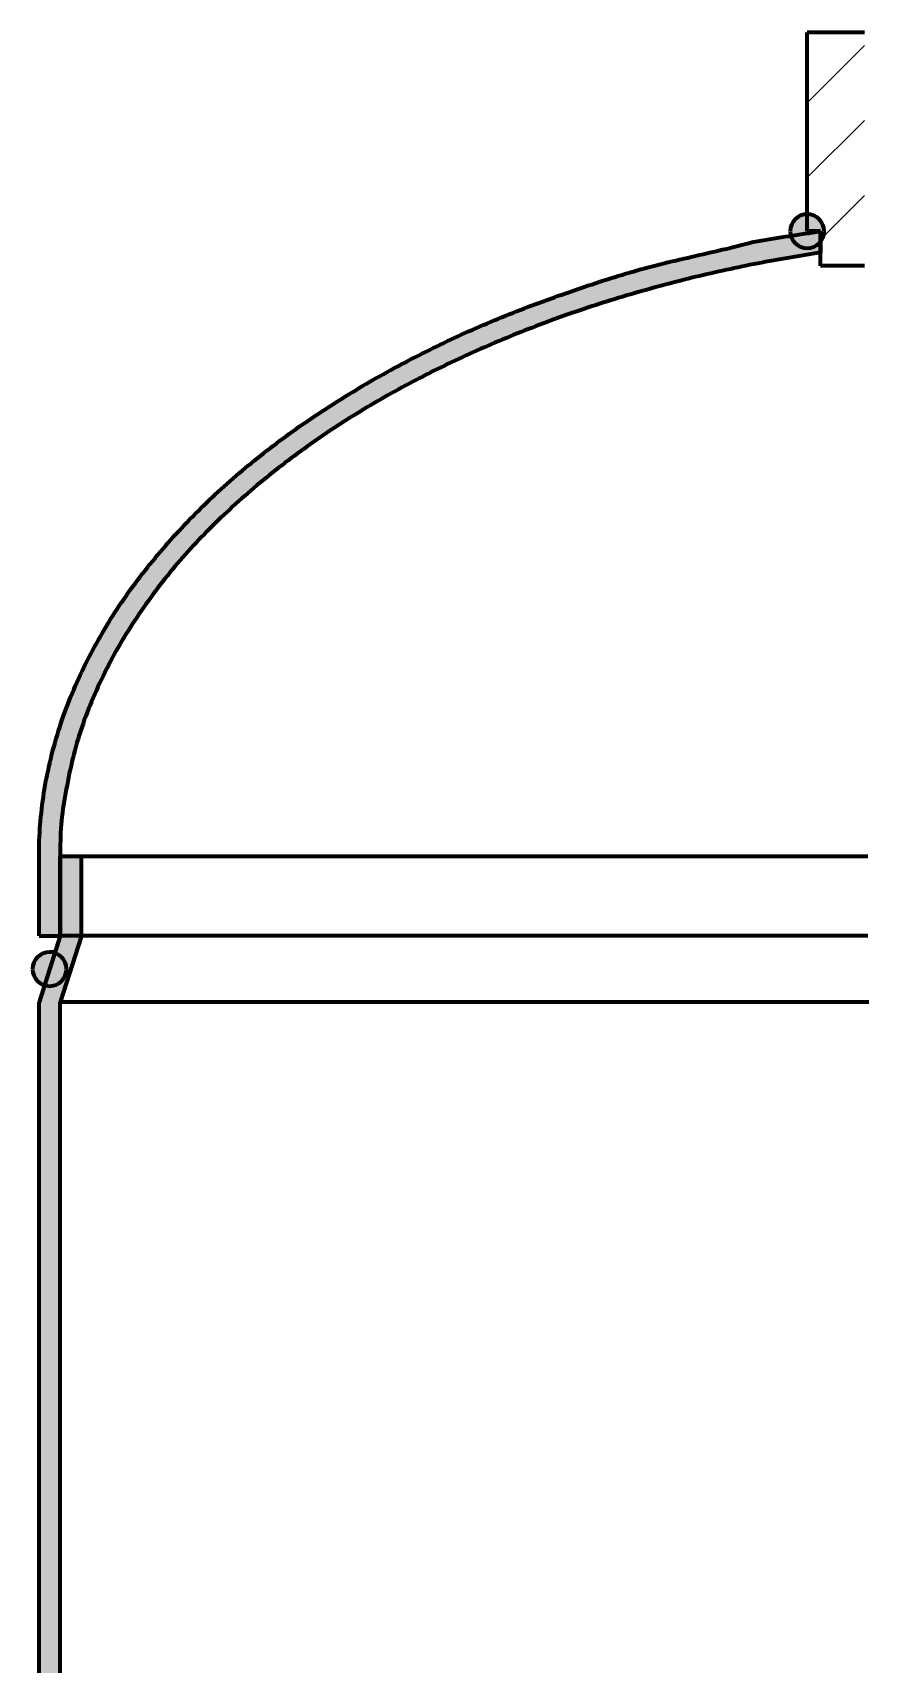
# Model space of a CAD drawing. Header units: millimetres. Extents: x 0 to 1554, y 0 to 420.
# Drawn here: x 203 to 234.4, y 280.8 to 342.4 of the extents above; entities that cross this region are included whole.
import ezdxf

# ---------------------------------------------------------------- set-up
doc = ezdxf.new("R2010")
doc.units = ezdxf.units.MM
doc.layers.add('01-VISIBLE', color=7, linetype='CONTINUOUS', lineweight=70)
doc.layers.add('05-RAYADO', color=8, linetype='CONTINUOUS', lineweight=18)

msp = doc.modelspace()

# ---------------------------------------------------------------- hatches: boundary and pattern name
at = {"layer": '05-RAYADO'}
h = msp.add_hatch(dxfattribs=at)
h.set_pattern_fill('ANSI31', scale=0.62992)
h.paths.add_polyline_path([(234.406, 333.569), (232.745, 333.569), (232.745, 334.875), (232.25, 334.875), (232.25, 342.375), (234.406, 342.375)])
h = msp.add_hatch(color=7, dxfattribs=at)
h.dxf.hatch_style = 1
h.paths.add_polyline_path([(231.61, 334.875), (231.618, 334.975), (231.641, 335.073), (231.68, 335.166), (231.732, 335.251), (231.797, 335.328), (231.874, 335.393), (231.959, 335.445), (232.052, 335.484), (232.15, 335.507), (232.25, 335.515), (232.35, 335.507), (232.448, 335.484), (232.541, 335.445), (232.626, 335.393), (232.703, 335.328), (232.768, 335.251), (232.82, 335.166), (232.859, 335.073), (232.882, 334.975), (232.89, 334.875), (232.882, 334.775), (232.859, 334.677), (232.82, 334.584), (232.768, 334.499), (232.703, 334.422), (232.626, 334.357), (232.541, 334.305), (232.448, 334.266), (232.35, 334.243), (232.25, 334.235), (232.15, 334.243), (232.052, 334.266), (231.959, 334.305), (231.874, 334.357), (231.797, 334.422), (231.732, 334.499), (231.68, 334.584), (231.641, 334.677), (231.618, 334.775)])
h = msp.add_hatch(color=7, dxfattribs=at)
h.dxf.hatch_style = 1
h.paths.add_polyline_path([(204.05, 308.268), (203.25, 308.268), (203.25, 311.268), (203.25, 311.37), (203.251, 311.473), (203.253, 311.575), (203.255, 311.677), (203.258, 311.78), (203.262, 311.882), (203.267, 311.984), (203.272, 312.086), (203.277, 312.188), (203.284, 312.29), (203.291, 312.392), (203.299, 312.495), (203.307, 312.596), (203.316, 312.698), (203.326, 312.8), (203.337, 312.902), (203.348, 313.004), (203.36, 313.105), (203.372, 313.207), (203.386, 313.308), (203.399, 313.41), (203.414, 313.511), (203.429, 313.612), (203.445, 313.713), (203.462, 313.814), (203.479, 313.915), (203.496, 314.016), (203.515, 314.116), (203.534, 314.217), (203.554, 314.317), (203.574, 314.418), (203.595, 314.518), (203.617, 314.618), (203.639, 314.718), (203.662, 314.817), (203.686, 314.917), (203.71, 315.016), (203.735, 315.116), (203.76, 315.215), (203.786, 315.314), (203.813, 315.412), (203.84, 315.511), (203.868, 315.609), (203.896, 315.708), (203.926, 315.806), (203.955, 315.904), (203.986, 316.001), (204.017, 316.099), (204.048, 316.196), (204.08, 316.293), (204.113, 316.39), (204.146, 316.487), (204.18, 316.584), (204.215, 316.68), (204.25, 316.776), (204.285, 316.872), (204.322, 316.968), (204.358, 317.063), (204.396, 317.158), (204.433, 317.253), (204.472, 317.348), (204.511, 317.443), (204.55, 317.537), (204.59, 317.631), (204.631, 317.725), (204.672, 317.819), (204.714, 317.912), (204.756, 318.006), (204.799, 318.099), (204.842, 318.191), (204.886, 318.284), (204.93, 318.376), (204.975, 318.468), (205.02, 318.56), (205.066, 318.651), (205.112, 318.742), (205.159, 318.833), (205.206, 318.924), (205.254, 319.015), (205.302, 319.105), (205.351, 319.195), (205.4, 319.285), (205.45, 319.374), (205.5, 319.463), (205.551, 319.552), (205.602, 319.641), (205.654, 319.729), (205.706, 319.817), (205.758, 319.905), (205.811, 319.992), (205.865, 320.08), (205.918, 320.167), (205.973, 320.253), (206.027, 320.34), (206.083, 320.426), (206.138, 320.512), (206.194, 320.598), (206.251, 320.683), (206.307, 320.768), (206.365, 320.853), (206.422, 320.937), (206.48, 321.022), (206.539, 321.106), (206.598, 321.189), (206.657, 321.273), (206.717, 321.356), (206.777, 321.439), (206.837, 321.521), (206.898, 321.603), (206.959, 321.685), (207.021, 321.767), (207.083, 321.849), (207.145, 321.93), (207.208, 322.01), (207.271, 322.091), (207.334, 322.171), (207.398, 322.251), (207.462, 322.331), (207.527, 322.41), (207.592, 322.49), (207.657, 322.568), (207.722, 322.647), (207.788, 322.725), (207.855, 322.803), (207.921, 322.881), (207.988, 322.958), (208.055, 323.035), (208.123, 323.112), (208.191, 323.189), (208.259, 323.265), (208.327, 323.341), (208.396, 323.417), (208.465, 323.492), (208.535, 323.567), (208.605, 323.642), (208.675, 323.717), (208.745, 323.791), (208.816, 323.865), (208.887, 323.939), (208.958, 324.012), (209.029, 324.085), (209.101, 324.158), (209.173, 324.231), (209.246, 324.303), (209.318, 324.375), (209.391, 324.447), (209.465, 324.518), (209.538, 324.589), (209.612, 324.66), (209.686, 324.731), (209.76, 324.801), (209.835, 324.871), (209.91, 324.941), (209.985, 325.01), (210.06, 325.08), (210.136, 325.149), (210.212, 325.217), (210.288, 325.286), (210.364, 325.354), (210.441, 325.422), (210.518, 325.489), (210.595, 325.556), (210.672, 325.623), (210.75, 325.69), (210.827, 325.756), (210.905, 325.823), (210.984, 325.889), (211.062, 325.954), (211.141, 326.02), (211.22, 326.085), (211.299, 326.149), (211.378, 326.214), (211.458, 326.278), (211.538, 326.342), (211.618, 326.406), (211.698, 326.469), (211.779, 326.533), (211.859, 326.595), (211.94, 326.658), (212.021, 326.721), (212.103, 326.783), (212.184, 326.845), (212.266, 326.906), (212.348, 326.967), (212.43, 327.028), (212.512, 327.089), (212.595, 327.15), (212.677, 327.21), (212.76, 327.27), (212.843, 327.33), (212.926, 327.389), (213.01, 327.449), (213.093, 327.508), (213.177, 327.566), (213.261, 327.625), (213.345, 327.683), (213.43, 327.741), (213.514, 327.799), (213.599, 327.856), (213.684, 327.913), (213.769, 327.97), (213.854, 328.027), (213.939, 328.083), (214.025, 328.139), (214.11, 328.195), (214.196, 328.251), (214.282, 328.306), (214.368, 328.362), (214.455, 328.417), (214.541, 328.471), (214.628, 328.526), (214.715, 328.58), (214.802, 328.634), (214.889, 328.687), (214.976, 328.741), (215.063, 328.794), (215.151, 328.847), (215.239, 328.899), (215.327, 328.952), (215.415, 329.004), (215.503, 329.056), (215.591, 329.108), (215.68, 329.159), (215.768, 329.21), (215.857, 329.261), (215.946, 329.312), (216.035, 329.363), (216.124, 329.413), (216.213, 329.463), (216.302, 329.512), (216.392, 329.562), (216.482, 329.611), (216.571, 329.66), (216.661, 329.709), (216.751, 329.758), (216.842, 329.806), (216.932, 329.854), (217.022, 329.902), (217.113, 329.95), (217.204, 329.997), (217.294, 330.044), (217.385, 330.091), (217.476, 330.138), (217.567, 330.184), (217.659, 330.231), (217.75, 330.277), (217.842, 330.323), (217.933, 330.368), (218.025, 330.414), (218.117, 330.459), (218.209, 330.504), (218.301, 330.548), (218.393, 330.593), (218.485, 330.637), (218.577, 330.681), (218.67, 330.725), (218.762, 330.769), (218.855, 330.812), (218.948, 330.855), (219.041, 330.898), (219.134, 330.941), (219.227, 330.983), (219.32, 331.026), (219.413, 331.068), (219.506, 331.109), (219.6, 331.151), (219.694, 331.192), (219.787, 331.233), (219.881, 331.274), (219.975, 331.315), (220.069, 331.355), (220.163, 331.396), (220.257, 331.436), (220.351, 331.475), (220.446, 331.515), (220.54, 331.554), (220.635, 331.593), (220.73, 331.632), (220.824, 331.67), (220.919, 331.709), (221.014, 331.747), (221.109, 331.785), (221.204, 331.822), (221.3, 331.86), (221.395, 331.897), (221.49, 331.934), (221.586, 331.971), (221.681, 332.007), (221.777, 332.043), (221.873, 332.08), (221.969, 332.116), (222.064, 332.151), (222.16, 332.187), (222.256, 332.222), (222.352, 332.257), (222.449, 332.292), (222.545, 332.327), (222.641, 332.362), (222.737, 332.397), (222.834, 332.431), (222.93, 332.465), (223.027, 332.499), (223.123, 332.533), (223.22, 332.567), (223.316, 332.6), (223.413, 332.634), (223.51, 332.667), (223.607, 332.7), (223.704, 332.733), (223.8, 332.766), (223.897, 332.799), (223.994, 332.831), (224.091, 332.863), (224.189, 332.896), (224.286, 332.928), (224.383, 332.959), (224.48, 332.991), (224.578, 333.022), (224.675, 333.053), (224.773, 333.084), (224.87, 333.115), (224.968, 333.145), (225.066, 333.175), (225.164, 333.205), (225.262, 333.234), (225.36, 333.263), (225.458, 333.292), (225.556, 333.32), (225.655, 333.349), (225.753, 333.376), (225.852, 333.404), (225.95, 333.431), (226.049, 333.458), (226.148, 333.485), (226.247, 333.511), (226.346, 333.538), (226.445, 333.563), (226.544, 333.589), (226.643, 333.614), (226.742, 333.639), (226.841, 333.664), (226.941, 333.689), (227.04, 333.713), (227.139, 333.737), (227.239, 333.761), (227.338, 333.785), (227.438, 333.808), (227.538, 333.832), (227.637, 333.855), (227.737, 333.878), (227.836, 333.902), (227.936, 333.925), (228.036, 333.948), (228.136, 333.971), (228.235, 333.994), (228.335, 334.016), (228.435, 334.039), (228.534, 334.062), (228.634, 334.085), (228.734, 334.108), (228.834, 334.13), (228.933, 334.153), (229.033, 334.176), (229.133, 334.199), (229.232, 334.222), (229.332, 334.246), (229.432, 334.27), (229.531, 334.294), (229.63, 334.319), (229.729, 334.345), (229.827, 334.373), (229.926, 334.402), (230.024, 334.429), (230.124, 334.453), (230.224, 334.474), (230.324, 334.493), (230.425, 334.512), (230.526, 334.53), (230.627, 334.547), (230.728, 334.564), (230.829, 334.58), (230.93, 334.597), (231.031, 334.613), (231.132, 334.629), (231.233, 334.645), (231.334, 334.66), (231.435, 334.676), (231.536, 334.692), (231.637, 334.707), (231.738, 334.723), (231.839, 334.738), (231.941, 334.754), (232.042, 334.769), (232.143, 334.784), (232.244, 334.799), (232.345, 334.814), (232.446, 334.83), (232.548, 334.845), (232.649, 334.86), (232.75, 334.875), (232.75, 334.069), (232.651, 334.054), (232.552, 334.039), (232.453, 334.023), (232.354, 334.008), (232.255, 333.992), (232.156, 333.976), (232.057, 333.96), (231.958, 333.944), (231.859, 333.928), (231.76, 333.911), (231.662, 333.894), (231.563, 333.877), (231.464, 333.86), (231.365, 333.843), (231.267, 333.826), (231.168, 333.808), (231.069, 333.79), (230.971, 333.772), (230.872, 333.754), (230.774, 333.736), (230.675, 333.717), (230.577, 333.698), (230.478, 333.68), (230.38, 333.66), (230.282, 333.641), (230.183, 333.622), (230.085, 333.602), (229.987, 333.582), (229.889, 333.562), (229.791, 333.542), (229.692, 333.522), (229.594, 333.501), (229.496, 333.481), (229.398, 333.46), (229.3, 333.439), (229.202, 333.418), (229.104, 333.396), (229.007, 333.375), (228.909, 333.353), (228.811, 333.331), (228.713, 333.309), (228.616, 333.286), (228.518, 333.264), (228.42, 333.241), (228.323, 333.218), (228.225, 333.195), (228.128, 333.172), (228.03, 333.149), (227.933, 333.125), (227.836, 333.101), (227.738, 333.077), (227.641, 333.053), (227.544, 333.029), (227.447, 333.004), (227.349, 332.98), (227.252, 332.955), (227.155, 332.93), (227.058, 332.904), (226.962, 332.879), (226.865, 332.853), (226.768, 332.827), (226.671, 332.801), (226.574, 332.775), (226.478, 332.749), (226.381, 332.722), (226.284, 332.695), (226.188, 332.668), (226.091, 332.641), (225.995, 332.614), (225.899, 332.586), (225.802, 332.559), (225.706, 332.531), (225.61, 332.503), (225.514, 332.474), (225.418, 332.446), (225.322, 332.417), (225.226, 332.388), (225.13, 332.359), (225.034, 332.33), (224.938, 332.3), (224.843, 332.271), (224.747, 332.241), (224.651, 332.211), (224.556, 332.181), (224.46, 332.15), (224.365, 332.119), (224.27, 332.089), (224.174, 332.058), (224.079, 332.026), (223.984, 331.995), (223.889, 331.963), (223.794, 331.932), (223.699, 331.899), (223.604, 331.867), (223.509, 331.835), (223.414, 331.802), (223.32, 331.769), (223.225, 331.736), (223.13, 331.703), (223.036, 331.67), (222.942, 331.636), (222.847, 331.602), (222.753, 331.568), (222.659, 331.534), (222.565, 331.5), (222.471, 331.465), (222.377, 331.43), (222.283, 331.395), (222.189, 331.36), (222.095, 331.325), (222.002, 331.289), (221.908, 331.253), (221.815, 331.217), (221.721, 331.181), (221.628, 331.144), (221.535, 331.108), (221.441, 331.071), (221.348, 331.034), (221.255, 330.996), (221.162, 330.959), (221.069, 330.921), (220.977, 330.883), (220.884, 330.845), (220.791, 330.807), (220.699, 330.768), (220.607, 330.729), (220.514, 330.69), (220.422, 330.651), (220.33, 330.612), (220.238, 330.572), (220.146, 330.532), (220.054, 330.492), (219.962, 330.452), (219.871, 330.411), (219.779, 330.371), (219.688, 330.33), (219.596, 330.289), (219.505, 330.247), (219.414, 330.206), (219.323, 330.164), (219.232, 330.122), (219.141, 330.08), (219.05, 330.037), (218.959, 329.995), (218.869, 329.952), (218.778, 329.909), (218.688, 329.865), (218.598, 329.822), (218.507, 329.778), (218.417, 329.734), (218.327, 329.69), (218.238, 329.645), (218.148, 329.601), (218.058, 329.556), (217.969, 329.511), (217.88, 329.465), (217.79, 329.42), (217.701, 329.374), (217.612, 329.328), (217.523, 329.282), (217.434, 329.235), (217.346, 329.189), (217.257, 329.142), (217.169, 329.095), (217.081, 329.047), (216.992, 329), (216.904, 328.952), (216.816, 328.904), (216.729, 328.855), (216.641, 328.807), (216.553, 328.758), (216.466, 328.709), (216.379, 328.66), (216.292, 328.61), (216.205, 328.56), (216.118, 328.51), (216.031, 328.46), (215.944, 328.41), (215.858, 328.359), (215.772, 328.308), (215.686, 328.257), (215.6, 328.205), (215.514, 328.154), (215.428, 328.102), (215.342, 328.05), (215.257, 327.997), (215.172, 327.945), (215.086, 327.892), (215.002, 327.839), (214.917, 327.785), (214.832, 327.732), (214.747, 327.678), (214.663, 327.624), (214.579, 327.57), (214.495, 327.515), (214.411, 327.46), (214.327, 327.405), (214.244, 327.35), (214.16, 327.294), (214.077, 327.238), (213.994, 327.182), (213.911, 327.126), (213.829, 327.069), (213.746, 327.012), (213.664, 326.955), (213.582, 326.898), (213.5, 326.84), (213.418, 326.782), (213.336, 326.724), (213.255, 326.666), (213.173, 326.607), (213.092, 326.548), (213.011, 326.489), (212.931, 326.43), (212.85, 326.37), (212.77, 326.31), (212.69, 326.25), (212.61, 326.19), (212.53, 326.129), (212.451, 326.068), (212.371, 326.007), (212.292, 325.945), (212.213, 325.883), (212.135, 325.821), (212.056, 325.759), (211.978, 325.696), (211.9, 325.634), (211.822, 325.57), (211.744, 325.507), (211.667, 325.443), (211.59, 325.379), (211.513, 325.315), (211.436, 325.251), (211.36, 325.186), (211.283, 325.121), (211.207, 325.056), (211.131, 324.99), (211.056, 324.924), (210.981, 324.858), (210.905, 324.792), (210.831, 324.725), (210.756, 324.658), (210.682, 324.591), (210.608, 324.524), (210.534, 324.456), (210.46, 324.388), (210.387, 324.32), (210.314, 324.251), (210.241, 324.182), (210.168, 324.113), (210.096, 324.044), (210.024, 323.974), (209.952, 323.904), (209.881, 323.834), (209.81, 323.764), (209.739, 323.693), (209.668, 323.622), (209.598, 323.55), (209.528, 323.479), (209.458, 323.407), (209.388, 323.335), (209.319, 323.262), (209.25, 323.189), (209.182, 323.116), (209.113, 323.043), (209.045, 322.969), (208.978, 322.895), (208.91, 322.821), (208.843, 322.747), (208.777, 322.672), (208.71, 322.597), (208.644, 322.521), (208.578, 322.446), (208.513, 322.37), (208.448, 322.294), (208.383, 322.217), (208.319, 322.14), (208.255, 322.063), (208.191, 321.986), (208.127, 321.908), (208.064, 321.831), (208.002, 321.752), (207.939, 321.674), (207.877, 321.595), (207.816, 321.516), (207.755, 321.437), (207.694, 321.357), (207.633, 321.277), (207.573, 321.197), (207.513, 321.117), (207.454, 321.036), (207.395, 320.955), (207.336, 320.874), (207.278, 320.792), (207.22, 320.71), (207.163, 320.628), (207.106, 320.546), (207.049, 320.463), (206.993, 320.38), (206.937, 320.297), (206.881, 320.214), (206.826, 320.13), (206.772, 320.046), (206.718, 319.961), (206.664, 319.877), (206.611, 319.792), (206.558, 319.707), (206.506, 319.621), (206.454, 319.536), (206.402, 319.45), (206.352, 319.363), (206.301, 319.277), (206.251, 319.19), (206.202, 319.103), (206.153, 319.015), (206.104, 318.928), (206.056, 318.84), (206.009, 318.751), (205.962, 318.663), (205.915, 318.574), (205.869, 318.485), (205.823, 318.396), (205.778, 318.306), (205.734, 318.217), (205.69, 318.127), (205.646, 318.036), (205.603, 317.946), (205.56, 317.855), (205.518, 317.764), (205.476, 317.673), (205.435, 317.582), (205.394, 317.49), (205.354, 317.399), (205.314, 317.307), (205.275, 317.214), (205.236, 317.122), (205.198, 317.03), (205.16, 316.937), (205.122, 316.844), (205.086, 316.751), (205.049, 316.657), (205.014, 316.563), (204.979, 316.47), (204.944, 316.375), (204.911, 316.281), (204.878, 316.186), (204.845, 316.092), (204.814, 315.997), (204.783, 315.901), (204.752, 315.806), (204.723, 315.71), (204.694, 315.614), (204.666, 315.518), (204.639, 315.421), (204.613, 315.325), (204.587, 315.228), (204.562, 315.131), (204.538, 315.033), (204.514, 314.936), (204.491, 314.838), (204.469, 314.741), (204.447, 314.643), (204.426, 314.545), (204.406, 314.447), (204.385, 314.349), (204.366, 314.25), (204.346, 314.152), (204.327, 314.054), (204.309, 313.955), (204.29, 313.857), (204.272, 313.758), (204.255, 313.66), (204.238, 313.561), (204.221, 313.462), (204.204, 313.363), (204.187, 313.264), (204.171, 313.166), (204.155, 313.067), (204.14, 312.968), (204.126, 312.868), (204.113, 312.769), (204.101, 312.669), (204.091, 312.57), (204.083, 312.47), (204.076, 312.37), (204.07, 312.27), (204.065, 312.17), (204.061, 312.07), (204.058, 311.969), (204.056, 311.869), (204.054, 311.769), (204.052, 311.669), (204.051, 311.569), (204.051, 311.468), (204.05, 311.368), (204.05, 311.268)])
h = msp.add_hatch(color=7, dxfattribs=at)
h.dxf.hatch_style = 1
h.paths.add_polyline_path([(204.05, 147.625), (203.25, 147.625), (203.25, 305.768), (204.05, 308.268), (204.05, 311.268), (204.85, 311.268), (204.85, 308.268), (204.05, 305.768)])
h = msp.add_hatch(color=7, dxfattribs=at)
h.dxf.hatch_style = 1
h.paths.add_polyline_path([(203.01, 307.018), (203.018, 307.118), (203.041, 307.216), (203.08, 307.309), (203.132, 307.394), (203.197, 307.471), (203.274, 307.536), (203.359, 307.588), (203.452, 307.627), (203.55, 307.65), (203.65, 307.658), (203.75, 307.65), (203.848, 307.627), (203.941, 307.588), (204.026, 307.536), (204.103, 307.471), (204.168, 307.394), (204.22, 307.309), (204.259, 307.216), (204.282, 307.118), (204.29, 307.018), (204.282, 306.918), (204.259, 306.82), (204.22, 306.727), (204.168, 306.642), (204.103, 306.565), (204.026, 306.5), (203.941, 306.448), (203.848, 306.409), (203.75, 306.386), (203.65, 306.378), (203.55, 306.386), (203.452, 306.409), (203.359, 306.448), (203.274, 306.5), (203.197, 306.565), (203.132, 306.642), (203.08, 306.727), (203.041, 306.82), (203.018, 306.918)])

# ---------------------------------------------------------------- linework, layer by layer
at = {"layer": '01-VISIBLE'}
for p, q in [((234.406, 342.375), (232.25, 342.375)), ((232.25, 334.875), (232.25, 342.375)), ((232.745, 334.875), (232.25, 334.875)), ((232.745, 333.569), (232.745, 334.875)), ((232.75, 334.875), (232.75, 334.069)), ((234.406, 333.569), (232.745, 333.569)), ((203.25, 308.268), (203.25, 311.268)), ((204.85, 311.268), (204.05, 311.268)), ((204.05, 308.268), (204.05, 311.268)), ((204.05, 311.268), (204.05, 308.268)), ((204.85, 308.268), (204.85, 311.268)), ((204.05, 308.268), (203.25, 305.768)), ((203.25, 308.268), (204.05, 308.268)), ((204.85, 308.268), (204.05, 305.768)), ((203.25, 147.625), (203.25, 305.768)), ((204.05, 147.625), (204.05, 305.768))]:
    msp.add_line(p, q, dxfattribs=at)
for points in [[(203.25, 311.268), (203.251, 311.418), (203.253, 311.569), (203.257, 311.719), (203.262, 311.87), (203.268, 312.02), (203.276, 312.17), (203.286, 312.32), (203.297, 312.471), (203.309, 312.62), (203.323, 312.77), (203.339, 312.92), (203.356, 313.069), (203.374, 313.219), (203.394, 313.368), (203.415, 313.517), (203.438, 313.666), (203.462, 313.814), (203.487, 313.962), (203.514, 314.111), (203.542, 314.258), (203.572, 314.406), (203.603, 314.553), (203.635, 314.7), (203.669, 314.847), (203.704, 314.993), (203.74, 315.139), (203.778, 315.285), (203.817, 315.43), (203.858, 315.575), (203.9, 315.719), (203.943, 315.863), (203.987, 316.007), (204.033, 316.15), (204.08, 316.293), (204.129, 316.436), (204.178, 316.578), (204.229, 316.72), (204.281, 316.861), (204.334, 317.001), (204.389, 317.142), (204.445, 317.281), (204.502, 317.421), (204.56, 317.559), (204.619, 317.698), (204.679, 317.836), (204.741, 317.973), (204.804, 318.11), (204.868, 318.246), (204.933, 318.381), (204.999, 318.517), (205.066, 318.651), (205.134, 318.785), (205.204, 318.919), (205.274, 319.052), (205.345, 319.184), (205.418, 319.316), (205.491, 319.447), (205.566, 319.578), (205.642, 319.708), (205.718, 319.838), (205.796, 319.967), (205.874, 320.095), (205.953, 320.223), (206.034, 320.35), (206.115, 320.477), (206.197, 320.603), (206.281, 320.728), (206.365, 320.853), (206.45, 320.977), (206.535, 321.101), (206.622, 321.224), (206.71, 321.346), (206.798, 321.468), (206.887, 321.589), (206.977, 321.709), (207.068, 321.829), (207.16, 321.949), (207.252, 322.067), (207.346, 322.185), (207.44, 322.303), (207.534, 322.42), (207.63, 322.536), (207.726, 322.652), (207.823, 322.767), (207.921, 322.881), (208.02, 322.995), (208.119, 323.108), (208.219, 323.22), (208.319, 323.332), (208.421, 323.443), (208.523, 323.554), (208.625, 323.664), (208.728, 323.774), (208.832, 323.882), (208.937, 323.991), (209.042, 324.098), (209.148, 324.205), (209.254, 324.311), (209.361, 324.417), (209.469, 324.522), (209.577, 324.627), (209.686, 324.731), (209.795, 324.834), (209.905, 324.937), (210.016, 325.039), (210.127, 325.14), (210.238, 325.241), (210.351, 325.342), (210.463, 325.441), (210.577, 325.541), (210.69, 325.639), (210.804, 325.737), (210.919, 325.834), (211.034, 325.931), (211.15, 326.027), (211.266, 326.123), (211.383, 326.218), (211.5, 326.312), (211.618, 326.406), (211.736, 326.499), (211.855, 326.592), (211.974, 326.684), (212.093, 326.775), (212.213, 326.866), (212.333, 326.957), (212.454, 327.046), (212.575, 327.136), (212.697, 327.224), (212.819, 327.312), (212.941, 327.4), (213.064, 327.487), (213.187, 327.573), (213.311, 327.659), (213.435, 327.744), (213.559, 327.829), (213.684, 327.913), (213.809, 327.997), (213.934, 328.08), (214.06, 328.162), (214.186, 328.244), (214.313, 328.326), (214.44, 328.407), (214.567, 328.487), (214.694, 328.567), (214.822, 328.646), (214.95, 328.725), (215.079, 328.803), (215.208, 328.881), (215.337, 328.958), (215.466, 329.035), (215.596, 329.111), (215.726, 329.186), (215.857, 329.261), (215.988, 329.336), (216.119, 329.41), (216.25, 329.483), (216.381, 329.556), (216.513, 329.629), (216.646, 329.701), (216.778, 329.772), (216.911, 329.843), (217.044, 329.913), (217.177, 329.983), (217.31, 330.053), (217.444, 330.121), (217.578, 330.19), (217.712, 330.258), (217.847, 330.325), (217.982, 330.392), (218.117, 330.459), (218.252, 330.525), (218.387, 330.59), (218.523, 330.655), (218.659, 330.72), (218.795, 330.784), (218.931, 330.848), (219.068, 330.911), (219.205, 330.973), (219.342, 331.036), (219.479, 331.097), (219.616, 331.158), (219.754, 331.219), (219.892, 331.279), (220.03, 331.339), (220.169, 331.398), (220.307, 331.457), (220.446, 331.515), (220.585, 331.572), (220.724, 331.63), (220.863, 331.686), (221.003, 331.742), (221.143, 331.798), (221.283, 331.853), (221.423, 331.908), (221.563, 331.962), (221.704, 332.016), (221.845, 332.069), (221.985, 332.122), (222.126, 332.174), (222.268, 332.226), (222.409, 332.278), (222.55, 332.329), (222.692, 332.38), (222.834, 332.431), (222.976, 332.481), (223.117, 332.531), (223.26, 332.58), (223.402, 332.63), (223.544, 332.679), (223.686, 332.727), (223.829, 332.775), (223.972, 332.823), (224.114, 332.871), (224.257, 332.918), (224.4, 332.965), (224.543, 333.011), (224.687, 333.057), (224.83, 333.102), (224.974, 333.147), (225.118, 333.191), (225.262, 333.234), (225.406, 333.277), (225.551, 333.319), (225.695, 333.36), (225.84, 333.401), (225.985, 333.441), (226.13, 333.48), (226.276, 333.519), (226.421, 333.557), (226.567, 333.595), (226.713, 333.632), (226.859, 333.668), (227.005, 333.704), (227.151, 333.74), (227.297, 333.775), (227.444, 333.81), (227.59, 333.844), (227.737, 333.878), (227.883, 333.913), (228.03, 333.946), (228.177, 333.98), (228.323, 334.014), (228.47, 334.047), (228.617, 334.081), (228.763, 334.114), (228.91, 334.148), (229.057, 334.182), (229.203, 334.216), (229.35, 334.25), (229.496, 334.285), (229.642, 334.322), (229.787, 334.362), (229.931, 334.404), (230.077, 334.442), (230.224, 334.474), (230.372, 334.502), (230.52, 334.529), (230.668, 334.554), (230.817, 334.578), (230.965, 334.602), (231.114, 334.626), (231.262, 334.649), (231.411, 334.672), (231.56, 334.695), (231.709, 334.718), (231.857, 334.741), (232.006, 334.763), (232.155, 334.786), (232.304, 334.808), (232.452, 334.831), (232.601, 334.853), (232.75, 334.875)], [(232.75, 334.069), (232.601, 334.046), (232.453, 334.023), (232.304, 334), (232.156, 333.976), (232.008, 333.952), (231.859, 333.928), (231.711, 333.903), (231.563, 333.877), (231.415, 333.852), (231.267, 333.826), (231.119, 333.799), (230.971, 333.772), (230.823, 333.745), (230.675, 333.717), (230.528, 333.689), (230.38, 333.66), (230.233, 333.632), (230.085, 333.602), (229.938, 333.572), (229.791, 333.542), (229.643, 333.512), (229.496, 333.481), (229.349, 333.449), (229.202, 333.418), (229.055, 333.385), (228.909, 333.353), (228.762, 333.32), (228.616, 333.286), (228.469, 333.253), (228.323, 333.218), (228.176, 333.184), (228.03, 333.149), (227.884, 333.113), (227.738, 333.077), (227.592, 333.041), (227.447, 333.004), (227.301, 332.967), (227.155, 332.93), (227.01, 332.892), (226.865, 332.853), (226.719, 332.814), (226.574, 332.775), (226.429, 332.735), (226.284, 332.695), (226.14, 332.655), (225.995, 332.614), (225.851, 332.572), (225.706, 332.531), (225.562, 332.488), (225.418, 332.446), (225.274, 332.403), (225.13, 332.359), (224.986, 332.315), (224.843, 332.271), (224.699, 332.226), (224.556, 332.181), (224.413, 332.135), (224.27, 332.089), (224.127, 332.042), (223.984, 331.995), (223.841, 331.947), (223.699, 331.899), (223.556, 331.851), (223.414, 331.802), (223.272, 331.753), (223.13, 331.703), (222.989, 331.653), (222.847, 331.602), (222.706, 331.551), (222.565, 331.5), (222.424, 331.448), (222.283, 331.395), (222.142, 331.342), (222.002, 331.289), (221.861, 331.235), (221.721, 331.181), (221.581, 331.126), (221.441, 331.071), (221.302, 331.015), (221.162, 330.959), (221.023, 330.902), (220.884, 330.845), (220.745, 330.787), (220.607, 330.729), (220.468, 330.671), (220.33, 330.612), (220.192, 330.552), (220.054, 330.492), (219.916, 330.432), (219.779, 330.371), (219.642, 330.309), (219.505, 330.247), (219.368, 330.185), (219.232, 330.122), (219.095, 330.059), (218.959, 329.995), (218.823, 329.93), (218.688, 329.865), (218.553, 329.8), (218.417, 329.734), (218.283, 329.668), (218.148, 329.601), (218.014, 329.533), (217.88, 329.465), (217.746, 329.397), (217.612, 329.328), (217.479, 329.259), (217.346, 329.189), (217.213, 329.118), (217.081, 329.047), (216.948, 328.976), (216.816, 328.904), (216.685, 328.831), (216.553, 328.758), (216.422, 328.684), (216.292, 328.61), (216.161, 328.535), (216.031, 328.46), (215.901, 328.384), (215.772, 328.308), (215.643, 328.231), (215.514, 328.154), (215.385, 328.076), (215.257, 327.997), (215.129, 327.918), (215.002, 327.839), (214.874, 327.759), (214.747, 327.678), (214.621, 327.597), (214.495, 327.515), (214.369, 327.433), (214.244, 327.35), (214.119, 327.266), (213.994, 327.182), (213.87, 327.098), (213.746, 327.012), (213.623, 326.927), (213.5, 326.84), (213.377, 326.753), (213.255, 326.666), (213.133, 326.578), (213.011, 326.489), (212.89, 326.4), (212.77, 326.31), (212.65, 326.22), (212.53, 326.129), (212.411, 326.037), (212.292, 325.945), (212.174, 325.852), (212.056, 325.759), (211.939, 325.665), (211.822, 325.57), (211.706, 325.475), (211.59, 325.379), (211.474, 325.283), (211.36, 325.186), (211.245, 325.089), (211.131, 324.99), (211.018, 324.891), (210.905, 324.792), (210.793, 324.692), (210.682, 324.591), (210.571, 324.49), (210.46, 324.388), (210.35, 324.286), (210.241, 324.182), (210.132, 324.079), (210.024, 323.974), (209.916, 323.869), (209.81, 323.764), (209.703, 323.657), (209.598, 323.55), (209.493, 323.443), (209.388, 323.335), (209.285, 323.226), (209.182, 323.116), (209.079, 323.006), (208.978, 322.895), (208.877, 322.784), (208.777, 322.672), (208.677, 322.559), (208.578, 322.446), (208.48, 322.332), (208.383, 322.217), (208.287, 322.102), (208.191, 321.986), (208.096, 321.87), (208.002, 321.752), (207.908, 321.635), (207.816, 321.516), (207.724, 321.397), (207.633, 321.277), (207.543, 321.157), (207.454, 321.036), (207.365, 320.914), (207.278, 320.792), (207.191, 320.669), (207.106, 320.546), (207.021, 320.422), (206.937, 320.297), (206.854, 320.172), (206.772, 320.046), (206.691, 319.919), (206.611, 319.792), (206.532, 319.664), (206.454, 319.536), (206.377, 319.406), (206.301, 319.277), (206.226, 319.146), (206.153, 319.015), (206.08, 318.884), (206.009, 318.751), (205.938, 318.618), (205.869, 318.485), (205.801, 318.351), (205.734, 318.217), (205.668, 318.082), (205.603, 317.946), (205.539, 317.81), (205.476, 317.673), (205.415, 317.536), (205.354, 317.399), (205.294, 317.261), (205.236, 317.122), (205.179, 316.983), (205.122, 316.844), (205.067, 316.704), (205.014, 316.563), (204.961, 316.423), (204.911, 316.281), (204.861, 316.139), (204.814, 315.997), (204.767, 315.853), (204.723, 315.71), (204.68, 315.566), (204.639, 315.421), (204.6, 315.276), (204.562, 315.131), (204.526, 314.985), (204.491, 314.838), (204.458, 314.692), (204.426, 314.545), (204.395, 314.398), (204.366, 314.25), (204.337, 314.103), (204.309, 313.955), (204.281, 313.807), (204.255, 313.66), (204.229, 313.511), (204.204, 313.363), (204.179, 313.215), (204.155, 313.067), (204.133, 312.918), (204.113, 312.769), (204.096, 312.62), (204.083, 312.47), (204.073, 312.32), (204.065, 312.17), (204.06, 312.02), (204.056, 311.869), (204.053, 311.719), (204.051, 311.569), (204.05, 311.418), (204.05, 311.268)], [(234.537, 311.268), (234.353, 311.268), (234.17, 311.268), (233.987, 311.268), (233.804, 311.268), (233.62, 311.268), (233.437, 311.268), (233.254, 311.268), (233.071, 311.268), (232.887, 311.268), (232.704, 311.268), (232.521, 311.268), (232.338, 311.268), (232.154, 311.268), (231.971, 311.268), (231.788, 311.268), (231.605, 311.268), (231.421, 311.268), (231.238, 311.268), (231.055, 311.268), (230.871, 311.268), (230.688, 311.268), (230.505, 311.268), (230.322, 311.268), (230.138, 311.268), (229.955, 311.268), (229.772, 311.268), (229.589, 311.268), (229.405, 311.268), (229.222, 311.268), (229.039, 311.268), (228.856, 311.268), (228.672, 311.268), (228.489, 311.268), (228.306, 311.268), (228.123, 311.268), (227.94, 311.268), (227.756, 311.268), (227.573, 311.268), (227.39, 311.268), (227.207, 311.268), (227.023, 311.268), (226.84, 311.268), (226.657, 311.268), (226.474, 311.268), (226.29, 311.268), (226.107, 311.268), (225.924, 311.268), (225.74, 311.268), (225.557, 311.268), (225.374, 311.268), (225.191, 311.268), (225.007, 311.268), (224.824, 311.268), (224.641, 311.268), (224.458, 311.268), (224.274, 311.268), (224.091, 311.268), (223.908, 311.268), (223.725, 311.268), (223.542, 311.268), (223.358, 311.268), (223.175, 311.268), (222.992, 311.268), (222.809, 311.268), (222.625, 311.268), (222.442, 311.268), (222.259, 311.268), (222.076, 311.268), (221.892, 311.268), (221.709, 311.268), (221.526, 311.268), (221.343, 311.268), (221.159, 311.268), (220.976, 311.268), (220.793, 311.268), (220.609, 311.268), (220.426, 311.268), (220.243, 311.268), (220.06, 311.268), (219.876, 311.268), (219.693, 311.268), (219.51, 311.268), (219.327, 311.268), (219.143, 311.268), (218.96, 311.268), (218.777, 311.268), (218.594, 311.268), (218.41, 311.268), (218.227, 311.268), (218.044, 311.268), (217.861, 311.268), (217.678, 311.268), (217.494, 311.268), (217.311, 311.268), (217.128, 311.268), (216.945, 311.268), (216.761, 311.268), (216.578, 311.268), (216.395, 311.268), (216.212, 311.268), (216.028, 311.268), (215.845, 311.268), (215.662, 311.268), (215.478, 311.268), (215.295, 311.268), (215.112, 311.268), (214.929, 311.268), (214.745, 311.268), (214.562, 311.268), (214.379, 311.268), (214.196, 311.268), (214.012, 311.268), (213.829, 311.268), (213.646, 311.268), (213.463, 311.268), (213.28, 311.268), (213.096, 311.268), (212.913, 311.268), (212.73, 311.268), (212.547, 311.268), (212.363, 311.268), (212.18, 311.268), (211.997, 311.268), (211.814, 311.268), (211.63, 311.268), (211.447, 311.268), (211.264, 311.268), (211.081, 311.268), (210.897, 311.268), (210.714, 311.268), (210.531, 311.268), (210.347, 311.268), (210.164, 311.268), (209.981, 311.268), (209.798, 311.268), (209.614, 311.268), (209.431, 311.268), (209.248, 311.268), (209.065, 311.268), (208.881, 311.268), (208.698, 311.268), (208.515, 311.268), (208.332, 311.268), (208.149, 311.268), (207.965, 311.268), (207.782, 311.268), (207.599, 311.268), (207.416, 311.268), (207.232, 311.268), (207.049, 311.268), (206.866, 311.268), (206.683, 311.268), (206.499, 311.268), (206.316, 311.268), (206.133, 311.268), (205.95, 311.268), (205.766, 311.268), (205.583, 311.268), (205.4, 311.268), (205.216, 311.268), (205.033, 311.268), (204.85, 311.268)], [(204.85, 308.268), (204.717, 308.268), (204.583, 308.268), (204.45, 308.268), (204.317, 308.268), (204.183, 308.268), (204.05, 308.268)], [(234.537, 308.268), (234.353, 308.268), (234.17, 308.268), (233.987, 308.268), (233.804, 308.268), (233.62, 308.268), (233.437, 308.268), (233.254, 308.268), (233.071, 308.268), (232.887, 308.268), (232.704, 308.268), (232.521, 308.268), (232.338, 308.268), (232.154, 308.268), (231.971, 308.268), (231.788, 308.268), (231.605, 308.268), (231.421, 308.268), (231.238, 308.268), (231.055, 308.268), (230.871, 308.268), (230.688, 308.268), (230.505, 308.268), (230.322, 308.268), (230.138, 308.268), (229.955, 308.268), (229.772, 308.268), (229.589, 308.268), (229.405, 308.268), (229.222, 308.268), (229.039, 308.268), (228.856, 308.268), (228.672, 308.268), (228.489, 308.268), (228.306, 308.268), (228.123, 308.268), (227.94, 308.268), (227.756, 308.268), (227.573, 308.268), (227.39, 308.268), (227.207, 308.268), (227.023, 308.268), (226.84, 308.268), (226.657, 308.268), (226.474, 308.268), (226.29, 308.268), (226.107, 308.268), (225.924, 308.268), (225.74, 308.268), (225.557, 308.268), (225.374, 308.268), (225.191, 308.268), (225.007, 308.268), (224.824, 308.268), (224.641, 308.268), (224.458, 308.268), (224.274, 308.268), (224.091, 308.268), (223.908, 308.268), (223.725, 308.268), (223.542, 308.268), (223.358, 308.268), (223.175, 308.268), (222.992, 308.268), (222.809, 308.268), (222.625, 308.268), (222.442, 308.268), (222.259, 308.268), (222.076, 308.268), (221.892, 308.268), (221.709, 308.268), (221.526, 308.268), (221.343, 308.268), (221.159, 308.268), (220.976, 308.268), (220.793, 308.268), (220.609, 308.268), (220.426, 308.268), (220.243, 308.268), (220.06, 308.268), (219.876, 308.268), (219.693, 308.268), (219.51, 308.268), (219.327, 308.268), (219.143, 308.268), (218.96, 308.268), (218.777, 308.268), (218.594, 308.268), (218.41, 308.268), (218.227, 308.268), (218.044, 308.268), (217.861, 308.268), (217.678, 308.268), (217.494, 308.268), (217.311, 308.268), (217.128, 308.268), (216.945, 308.268), (216.761, 308.268), (216.578, 308.268), (216.395, 308.268), (216.212, 308.268), (216.028, 308.268), (215.845, 308.268), (215.662, 308.268), (215.478, 308.268), (215.295, 308.268), (215.112, 308.268), (214.929, 308.268), (214.745, 308.268), (214.562, 308.268), (214.379, 308.268), (214.196, 308.268), (214.012, 308.268), (213.829, 308.268), (213.646, 308.268), (213.463, 308.268), (213.28, 308.268), (213.096, 308.268), (212.913, 308.268), (212.73, 308.268), (212.547, 308.268), (212.363, 308.268), (212.18, 308.268), (211.997, 308.268), (211.814, 308.268), (211.63, 308.268), (211.447, 308.268), (211.264, 308.268), (211.081, 308.268), (210.897, 308.268), (210.714, 308.268), (210.531, 308.268), (210.347, 308.268), (210.164, 308.268), (209.981, 308.268), (209.798, 308.268), (209.614, 308.268), (209.431, 308.268), (209.248, 308.268), (209.065, 308.268), (208.881, 308.268), (208.698, 308.268), (208.515, 308.268), (208.332, 308.268), (208.149, 308.268), (207.965, 308.268), (207.782, 308.268), (207.599, 308.268), (207.416, 308.268), (207.232, 308.268), (207.049, 308.268), (206.866, 308.268), (206.683, 308.268), (206.499, 308.268), (206.316, 308.268), (206.133, 308.268), (205.95, 308.268), (205.766, 308.268), (205.583, 308.268), (205.4, 308.268), (205.216, 308.268), (205.033, 308.268), (204.85, 308.268)], [(203.855, 307.658), (203.821, 307.658), (203.787, 307.658), (203.752, 307.658), (203.718, 307.658), (203.684, 307.658), (203.65, 307.658)], [(234.572, 305.768), (234.385, 305.768), (234.197, 305.768), (234.01, 305.768), (233.823, 305.768), (233.636, 305.768), (233.448, 305.768), (233.261, 305.768), (233.074, 305.768), (232.886, 305.768), (232.699, 305.768), (232.512, 305.768), (232.325, 305.768), (232.137, 305.768), (231.95, 305.768), (231.763, 305.768), (231.576, 305.768), (231.388, 305.768), (231.201, 305.768), (231.014, 305.768), (230.827, 305.768), (230.639, 305.768), (230.452, 305.768), (230.265, 305.768), (230.078, 305.768), (229.891, 305.768), (229.703, 305.768), (229.516, 305.768), (229.329, 305.768), (229.141, 305.768), (228.954, 305.768), (228.767, 305.768), (228.58, 305.768), (228.392, 305.768), (228.205, 305.768), (228.018, 305.768), (227.831, 305.768), (227.643, 305.768), (227.456, 305.768), (227.269, 305.768), (227.082, 305.768), (226.894, 305.768), (226.707, 305.768), (226.52, 305.768), (226.333, 305.768), (226.145, 305.768), (225.958, 305.768), (225.771, 305.768), (225.584, 305.768), (225.397, 305.768), (225.209, 305.768), (225.022, 305.768), (224.835, 305.768), (224.647, 305.768), (224.46, 305.768), (224.273, 305.768), (224.086, 305.768), (223.899, 305.768), (223.711, 305.768), (223.524, 305.768), (223.337, 305.768), (223.149, 305.768), (222.962, 305.768), (222.775, 305.768), (222.588, 305.768), (222.4, 305.768), (222.213, 305.768), (222.026, 305.768), (221.839, 305.768), (221.651, 305.768), (221.464, 305.768), (221.277, 305.768), (221.09, 305.768), (220.903, 305.768), (220.715, 305.768), (220.528, 305.768), (220.341, 305.768), (220.153, 305.768), (219.966, 305.768), (219.779, 305.768), (219.592, 305.768), (219.404, 305.768), (219.217, 305.768), (219.03, 305.768), (218.843, 305.768), (218.655, 305.768), (218.468, 305.768), (218.281, 305.768), (218.094, 305.768), (217.906, 305.768), (217.719, 305.768), (217.532, 305.768), (217.345, 305.768), (217.157, 305.768), (216.97, 305.768), (216.783, 305.768), (216.596, 305.768), (216.409, 305.768), (216.221, 305.768), (216.034, 305.768), (215.847, 305.768), (215.659, 305.768), (215.472, 305.768), (215.285, 305.768), (215.098, 305.768), (214.91, 305.768), (214.723, 305.768), (214.536, 305.768), (214.349, 305.768), (214.161, 305.768), (213.974, 305.768), (213.787, 305.768), (213.6, 305.768), (213.412, 305.768), (213.225, 305.768), (213.038, 305.768), (212.851, 305.768), (212.663, 305.768), (212.476, 305.768), (212.289, 305.768), (212.102, 305.768), (211.915, 305.768), (211.727, 305.768), (211.54, 305.768), (211.353, 305.768), (211.166, 305.768), (210.978, 305.768), (210.791, 305.768), (210.604, 305.768), (210.417, 305.768), (210.229, 305.768), (210.042, 305.768), (209.855, 305.768), (209.667, 305.768), (209.48, 305.768), (209.293, 305.768), (209.106, 305.768), (208.918, 305.768), (208.731, 305.768), (208.544, 305.768), (208.357, 305.768), (208.169, 305.768), (207.982, 305.768), (207.795, 305.768), (207.608, 305.768), (207.421, 305.768), (207.233, 305.768), (207.046, 305.768), (206.859, 305.768), (206.672, 305.768), (206.484, 305.768), (206.297, 305.768), (206.11, 305.768), (205.923, 305.768), (205.735, 305.768), (205.548, 305.768), (205.361, 305.768), (205.174, 305.768), (204.986, 305.768), (204.799, 305.768), (204.612, 305.768), (204.425, 305.768), (204.237, 305.768), (204.05, 305.768)]]:
    msp.add_lwpolyline(points, dxfattribs=at)
for centre, start, end in [((232.25, 334.875), 90, 180), ((232.25, 334.875), -90, 90), ((232.25, 334.875), 180, -90), ((203.65, 307.018), 90, 180), ((203.65, 307.018), -90, 90), ((203.65, 307.018), 180, -90)]:
    msp.add_arc(centre, 0.64, start, end, dxfattribs=at)

doc.saveas('drawing.dxf')
